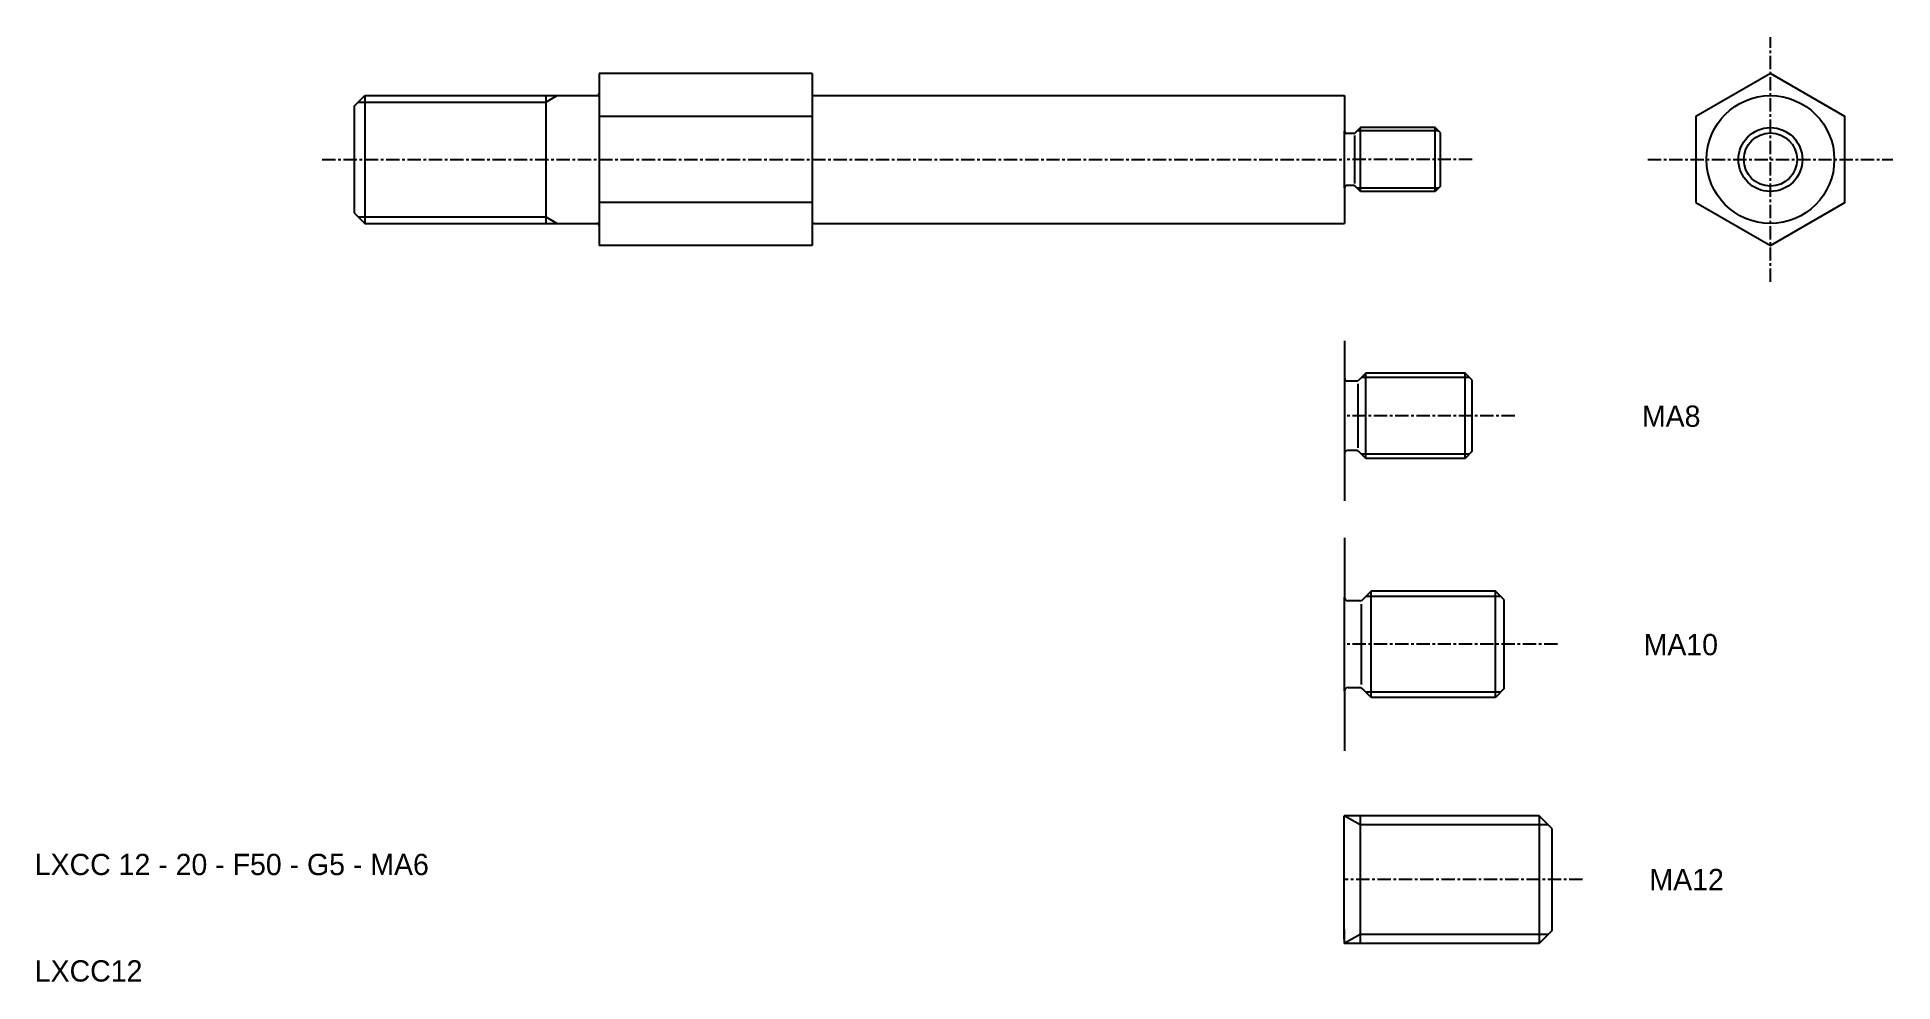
# Model space of a CAD drawing. Extents: x 49 to 223, y -42 to 47.
import ezdxf

# ---------------------------------------------------------------- set-up
doc = ezdxf.new("R2010")
doc.units = 0
doc.linetypes.add('CENTER', pattern=[2, 1.25, -0.25, 0.25, -0.25])
doc.layers.get('0').update_dxf_attribs({"linetype": 'CONTINUOUS'})
doc.layers.add('CENTER', color=1, linetype='CENTER')

msp = doc.modelspace()

# ---------------------------------------------------------------- linework, layer by layer
at = {"color": 7, "linetype": 'CONTINUOUS'}
for p, q in [((101.99, 43.53), (101.99, 27.36)), ((121.99, 43.53), (101.99, 43.53)), ((121.99, 43.53), (121.99, 27.36)), ((78.99, 40.44), (79.99, 41.44)), ((78.99, 40.44), (78.99, 30.44)), ((79.99, 41.44), (79.99, 29.44)), ((79.99, 41.44), (101.79, 41.44)), ((96.99, 41.44), (96.99, 29.44)), ((122.19, 41.44), (171.99, 41.44)), ((171.99, 41.44), (171.99, 38.09)), ((121.99, 39.48), (101.99, 39.48)), ((173.49, 38.44), (173, 37.95)), ((180.49, 38.44), (173.49, 38.44)), ((173.49, 32.44), (173.49, 38.44)), ((180.49, 32.44), (180.49, 38.44)), ((180.99, 37.94), (180.49, 38.44)), ((171.99, 32.79), (171.99, 38.09)), ((172.86, 37.89), (172.19, 37.89)), ((172.93, 37.71), (172.93, 33.18)), ((180.99, 32.94), (180.99, 37.94)), ((121.99, 31.4), (101.99, 31.4)), ((171.99, 32.79), (171.99, 29.44)), ((172.86, 32.99), (172.19, 32.99)), ((173.49, 32.44), (173, 32.93)), ((180.49, 32.44), (173.49, 32.44)), ((180.99, 32.94), (180.49, 32.44)), ((78.99, 30.44), (79.99, 29.44)), ((79.99, 29.44), (101.79, 29.44)), ((122.19, 29.44), (171.99, 29.44)), ((121.99, 27.36), (101.99, 27.36)), ((171.99, 18.4), (171.99, 3.36)), ((173.15, 14.63), (172.26, 14.63)), ((173.25, 14.38), (173.25, 8.34)), ((173.99, 15.36), (173.34, 14.71)), ((173.99, 7.36), (173.99, 15.36)), ((183.32, 15.36), (173.99, 15.36)), ((183.99, 14.7), (183.32, 15.36)), ((183.32, 7.36), (183.32, 15.36)), ((183.99, 8.03), (183.99, 14.7)), ((173.15, 8.1), (172.26, 8.1)), ((173.99, 7.36), (173.34, 8.02)), ((183.32, 7.36), (173.99, 7.36)), ((183.99, 8.03), (183.32, 7.36)), ((171.99, -0.1), (171.99, -5.68)), ((174.49, -5.1), (173.67, -5.92)), ((174.49, -15.1), (174.49, -5.1)), ((186.16, -5.1), (174.49, -5.1)), ((186.99, -5.93), (186.16, -5.1)), ((186.16, -15.1), (186.16, -5.1)), ((171.99, -14.51), (171.99, -5.68)), ((173.44, -6.01), (172.32, -6.01)), ((173.56, -6.32), (173.56, -13.87)), ((186.99, -14.26), (186.99, -5.93)), ((171.99, -14.51), (171.99, -20.1)), ((173.44, -14.18), (172.32, -14.18)), ((174.49, -15.1), (173.67, -14.28)), ((186.16, -15.1), (174.49, -15.1)), ((186.99, -14.26), (186.16, -15.1)), ((171.97, -37.81), (171.97, -26.21)), ((190.26, -26.21), (171.97, -26.21)), ((173.46, -26.21), (173.46, -38.21)), ((190.26, -26.21), (190.26, -38.21)), ((191.46, -27.41), (190.26, -26.21)), ((191.46, -27.41), (191.46, -37.01)), ((171.97, -36.88), (171.97, -38.21)), ((190.26, -38.21), (171.97, -38.21)), ((191.46, -37.01), (190.26, -38.21))]:
    msp.add_line(p, q, dxfattribs=at)
at = {"color": 3, "linetype": 'CONTINUOUS'}
for p, q in [((79.38, 40.83), (96.99, 40.83)), ((96.99, 40.83), (98.05, 41.44)), ((180.8, 38.14), (173.18, 38.14)), ((180.8, 32.75), (173.18, 32.75)), ((79.38, 30.06), (96.99, 30.06)), ((96.99, 30.06), (98.05, 29.44)), ((183.73, 14.95), (173.58, 14.95)), ((183.73, 7.77), (173.58, 7.77)), ((186.67, -5.61), (173.98, -5.61)), ((186.67, -14.59), (173.98, -14.59)), ((173.46, -27.07), (171.97, -26.21)), ((191.12, -27.07), (173.46, -27.07)), ((173.46, -37.36), (171.97, -38.21)), ((191.12, -37.36), (173.46, -37.36))]:
    msp.add_line(p, q, dxfattribs=at)
at = {"color": 7, "linetype": 'CONTINUOUS'}
msp.add_lwpolyline([(204.99, 31.4), (211.99, 27.36), (218.99, 31.4), (218.99, 39.48), (211.99, 43.53), (204.99, 39.48)], close=True, dxfattribs=at)
for radius in [6, 3]:
    msp.add_circle((211.99, 35.44), radius, dxfattribs=at)
at = {"color": 3, "linetype": 'CONTINUOUS'}
msp.add_circle((211.99, 35.44), 2.5, dxfattribs=at)
at = {"color": 7, "linetype": 'CONTINUOUS'}
for centre, radius, start, end in [((101.79, 41.64), 0.2, 270, 0), ((122.19, 41.64), 0.2, 180, 270), ((172.19, 38.09), 0.2, 180, 270), ((172.86, 38.09), 0.2, 270, 315), ((172.19, 32.79), 0.2, 90, 180), ((172.86, 32.79), 0.2, 45, 90), ((101.79, 29.24), 0.2, 0, 90), ((122.19, 29.24), 0.2, 90, 180), ((172.26, 14.9), 0.267, 180, 270), ((173.15, 14.9), 0.267, 270, 315), ((172.26, 7.83), 0.267, 90, 180), ((173.15, 7.83), 0.267, 45, 90), ((172.32, -5.68), 0.333, 180, 270), ((173.44, -5.68), 0.333, 270, 315), ((172.32, -14.51), 0.333, 90, 180), ((173.44, -14.51), 0.333, 45, 90)]:
    msp.add_arc(centre, radius, start, end, dxfattribs=at)
at = {"layer": 'CENTER', "color": 1, "linetype": 'CENTER'}
for p, q in [((211.99, 23.94), (211.99, 46.94)), ((75.99, 35.44), (101.99, 35.44)), ((101.99, 35.44), (171.99, 35.44)), ((183.99, 35.44), (171.99, 35.44)), ((200.49, 35.44), (223.49, 35.44)), ((187.99, 11.36), (171.99, 11.36)), ((191.99, -10.1), (171.99, -10.1)), ((194.34, -32.21), (171.97, -32.21))]:
    msp.add_line(p, q, dxfattribs=at)

# ---------------------------------------------------------------- texts
at = {"color": 7, "linetype": 'CONTINUOUS'}
for s, p in [('MA8', (199.92, 10.33)), ('MA10', (200.08, -11.13)), ('LXCC 12 - 20 - F50 - G5 - MA6', (48.99, -31.79)), ('MA12', (200.63, -33.21)), ('LXCC12', (48.99, -41.79))]:
    msp.add_text(s, height=2, dxfattribs=at).set_placement(p)

doc.saveas('drawing.dxf')
